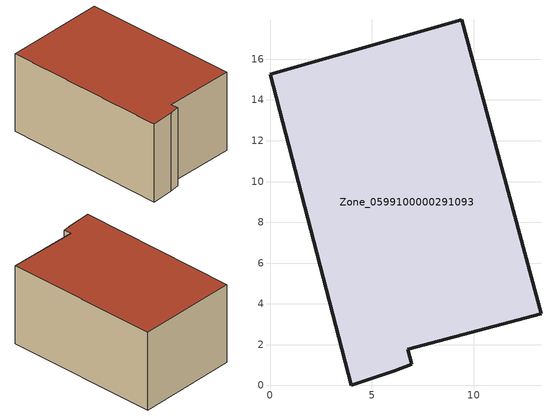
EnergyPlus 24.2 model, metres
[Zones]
Zone_0599100000291093
 floor ground (C_G): 0,15.26 9.41,17.95 13.29,3.51 6.75,1.78 6.96,1.05 6.11,0.72 3.98,0 z0
 wall outside (C_F): 3.98,0 6.11,0.72 6.96,1.05 6.75,1.78 13.29,3.51 9.41,17.95 0,15.26 3.98,0 z0:7.64
 roof outside (C_R): 9.41,17.95 0,15.26 3.98,0 6.11,0.72 6.96,1.05 6.75,1.78 13.29,3.51 z7.64
[BUILDING]
Pand.0599100000291093: North Axis=0; Terrain=City; Loads Convergence Tolerance Value=0.04; Temperature Convergence Tolerance Value=0.4; Solar Distribution=FullExterior; Maximum Number of Warmup Days=25; Minimum Number of Warmup Days=1
[Site:Location]
Rotterdam.The.Hague.AP_ZH_NLD Design_Conditions: Latitude=51.96; Longitude=4.45; Time Zone=1; Elevation=-4.5
[SITE:GROUNDTEMPERATURE:BUILDINGSURFACE]
18, 18, 18, 18, 18, 18, 18, 18, 18, 18, 18, 18
[MATERIAL] Thermal Absorptance=0.9; Solar Absorptance=0.7; Visible Absorptance=0.7
Name | Roughness | Thickness | Conductivity | Density | Specific Heat
G.TI.1946 | MediumSmooth | 0.15 | 1 | 540 | 1210
F.TI.1946 | Rough | 0.3 | 0.857143 | 1920 | 840
R.TI.1946 | MediumRough | 0.2 | 0.1 | 1500 | 1000
[CONSTRUCTION]
C_G: G.TI.1946
C_F: F.TI.1946
C_R: R.TI.1946
[ZONE]
Zone_0599100000291093: Type=1; Multiplier=1; Ceiling Height=Autocalculate; Volume=Autocalculate; Floor Area=autocalculate; Part of Total Floor Area=Yes
[ZONEINFILTRATION:DESIGNFLOWRATE]
Infil_Zone_0599100000291093: Zone or ZoneList or Space or SpaceList=Zone_0599100000291093; Schedule=AlwaysOn; Design Flow Rate Calculation Method=Flow/Area; Flow Rate per Floor Area=0.003; Constant Term Coefficient=1; Temperature Term Coefficient=0; Velocity Term Coefficient=0; Velocity Squared Term Coefficient=0
[HVACTEMPLATE:ZONE:IDEALLOADSAIRSYSTEM]
Zone_0599100000291093: Maximum Heating Supply Air Temperature=50; Minimum Cooling Supply Air Temperature=13; Maximum Heating Supply Air Humidity Ratio=0.0156; Minimum Cooling Supply Air Humidity Ratio=0.0077; Heating Limit=NoLimit; Cooling Limit=NoLimit; Dehumidification Control Type=ConstantSensibleHeatRatio; Cooling Sensible Heat Ratio=0.7; Dehumidification Setpoint=60; Humidification Control Type=None; Humidification Setpoint=30; Outdoor Air Method=None; Outdoor Air Flow Rate per Person=0.00944; Outdoor Air Flow Rate per Zone Floor Area=0; Outdoor Air Flow Rate per Zone=0; Demand Controlled Ventilation Type=None; Outdoor Air Economizer Type=NoEconomizer; Heat Recovery Type=None; Sensible Heat Recovery Effectiveness=0.7; Latent Heat Recovery Effectiveness=0.65
[ZONECONTROL:THERMOSTAT]
ThermostatControl_Zone_0599100000291093: Zone or ZoneList=Zone_0599100000291093; Control Type Schedule=DualSetpointControlType; Control 1=Thermostat_Zone_0599100000291093; Temperature Difference Between Cutout And Setpoint=0
[THERMOSTATSETPOINT:DUALSETPOINT]
Thermostat_Zone_0599100000291093: Heating Setpoint Temperature Schedule=HeatingSetpoint_Zone_0599100000291093; Cooling Setpoint Temperature Schedule=CoolingSetpoint_Zone_0599100000291093
[SCHEDULE:COMPACT]
HeatingSetpoint_Zone_0599100000291093: Through: 12/31, For: AllDays, Until: 24:00, 21
CoolingSetpoint_Zone_0599100000291093: Through: 12/31, For: AllDays, Until: 24:00, 24
DualSetpointControlType: Through: 12/31, For: AllDays, Until: 24:00, 4
AlwaysOn: Through: 12/31, For: AllDays, Until: 24:00, 1
